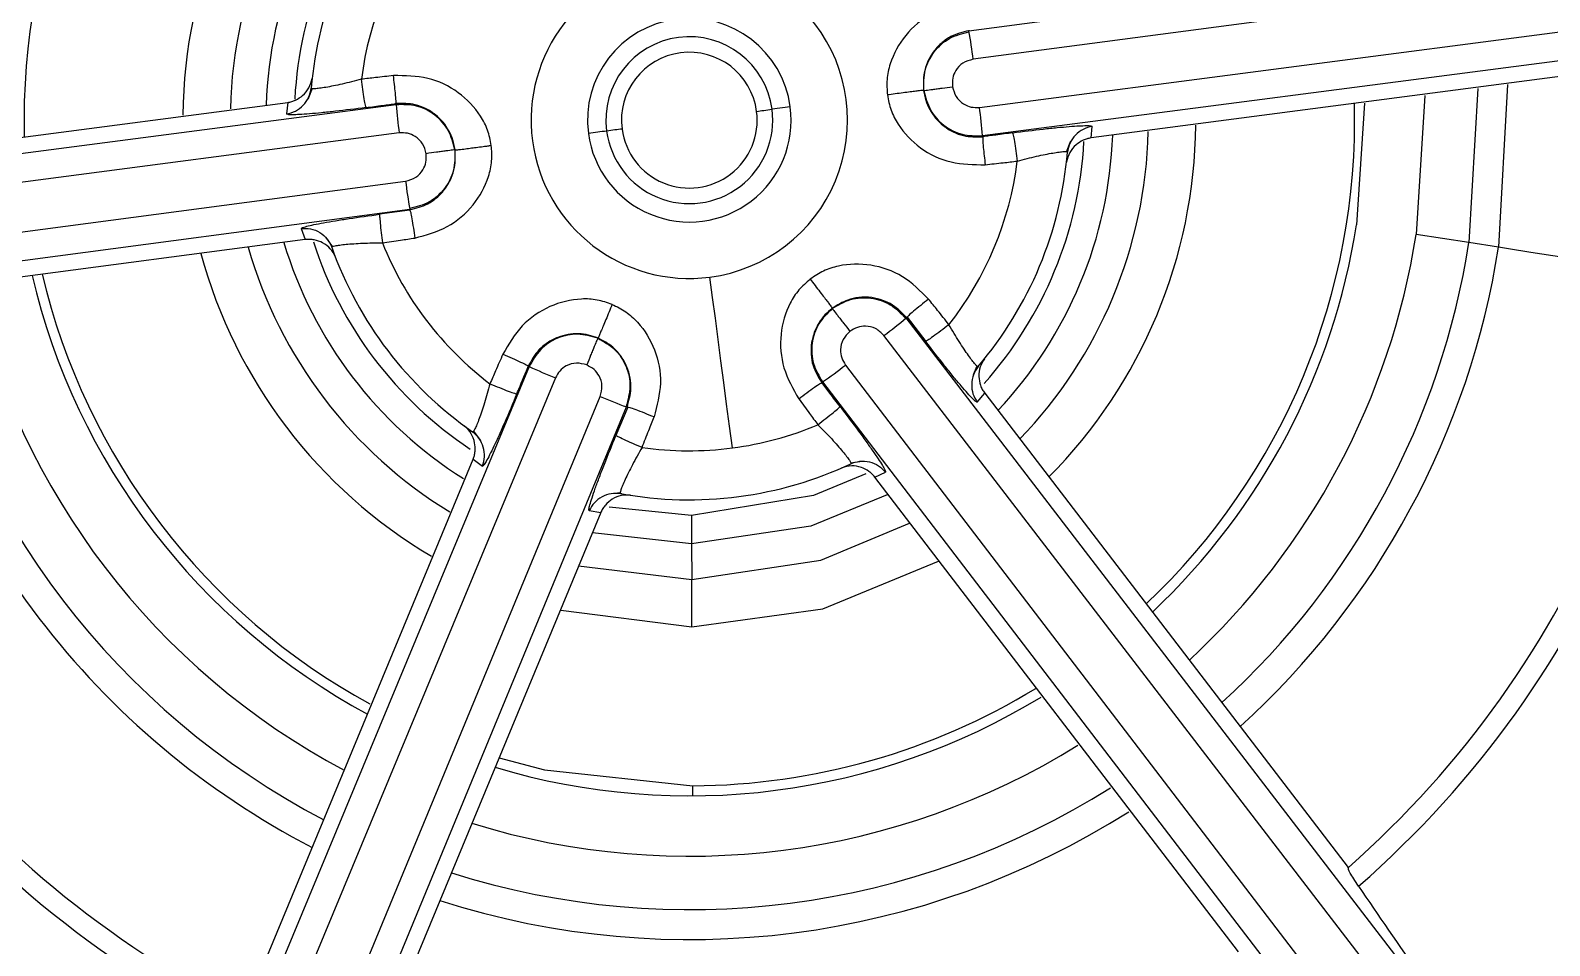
# Model space of a CAD drawing. Extents: x 832 to 912, y 781 to 934.
# Drawn here: x 840.846 to 841.476, y 855.786 to 856.166 of the extents above; entities that cross this region are included whole.
import ezdxf

# ---------------------------------------------------------------- set-up
doc = ezdxf.new("R2010")
doc.units = 0
doc.header["$MEASUREMENT"] = 0
doc.layers.add('1', color=4, linetype='Continuous')

# ---------------------------------------------------------------- blocks, each defined once
blk = doc.blocks.new('2026 SOVEREIGN HL')
at = {"layer": '1', "color": 3, "linetype": 'Continuous', "lineweight": 25}
for p, q in [((9.93238, 59.12717), (9.50612, 59.07082)), ((9.93412, 59.1155), (9.50786, 59.05915)), ((9.51048, 59.03919), (9.93685, 59.09476)), ((9.51181, 59.02747), (9.93818, 59.08304)), ((9.50606, 59.07127), (9.50612, 59.07082)), ((9.80274, 59.05872), (9.55679, 59.0265)), ((9.23361, 59.04701), (9.23179, 59.04248)), ((9.71731, 59.04704), (9.71361, 58.98308)), ((9.72968, 59.04865), (9.72589, 58.98115)), ((9.26842, 59.04029), (8.84205, 58.98472)), ((8.97749, 59.00903), (9.22343, 59.04126)), ((9.22343, 59.04126), (9.22296, 59.03645)), ((9.26842, 59.04029), (9.26836, 59.04074)), ((9.6703, 59.04092), (9.667, 58.9904)), ((9.69525, 59.04417), (9.69172, 58.98652)), ((9.432, 59.03938), (9.42443, 59.03838)), ((9.26975, 59.02857), (8.84338, 58.97299)), ((9.55679, 59.0265), (9.55726, 59.03131)), ((9.51181, 59.02747), (9.51187, 59.02702)), ((9.54662, 59.02075), (9.54844, 59.02528)), ((8.8461, 58.95225), (9.27237, 59.00861)), ((8.84784, 58.94058), (9.27411, 58.99694)), ((9.27417, 58.99649), (9.2616, 58.99484)), ((9.27417, 58.99649), (9.27411, 58.99694)), ((9.23075, 58.98434), (8.98491, 58.95207)), ((9.22906, 58.9889), (9.23075, 58.98434)), ((9.23917, 58.98532), (9.24208, 58.9814)), ((9.71361, 58.98308), (9.69172, 58.98652)), ((9.72589, 58.98115), (9.71361, 58.98308)), ((9.48046, 58.95216), (9.4801, 58.95189)), ((9.48046, 58.95216), (9.48818, 58.94211)), ((9.74204, 58.6109), (9.4801, 58.95189)), ((9.73281, 58.60356), (9.47087, 58.94455)), ((9.32371, 58.93169), (9.15866, 58.53466)), ((9.33453, 58.92699), (9.16947, 58.52995)), ((9.32371, 58.93169), (9.32329, 58.93187)), ((9.45489, 58.9323), (9.71621, 58.59083)), ((9.50796, 58.92838), (9.50956, 58.93194)), ((9.44541, 58.92528), (9.44505, 58.92501)), ((9.44541, 58.92528), (9.70672, 58.58382)), ((9.50959, 58.91689), (9.5127, 58.92063)), ((9.5127, 58.92063), (9.66356, 58.72387)), ((9.1888, 58.52194), (9.35313, 58.91927)), ((9.19977, 58.51761), (9.3641, 58.91495)), ((9.36452, 58.91477), (9.35967, 58.90306)), ((9.36452, 58.91477), (9.3641, 58.91495)), ((9.30049, 58.90491), (9.3035, 58.90107)), ((9.20532, 58.66411), (9.30038, 58.89322)), ((9.30038, 58.89322), (9.30431, 58.89041)), ((9.45699, 58.89177), (9.46182, 58.89246)), ((9.46706, 58.88584), (9.47146, 58.88784)), ((9.61794, 58.68895), (9.46706, 58.88584)), ((9.35767, 58.87907), (9.36156, 58.87946)), ((9.36216, 58.87891), (9.36158, 58.87901)), ((9.35333, 58.87109), (9.25836, 58.64206)), ((9.34854, 58.87191), (9.35333, 58.87109)), ((9.39094, 58.8699), (9.35684, 58.87331)), ((9.391, 58.8581), (9.34988, 58.86277)), ((9.391, 58.8581), (9.39108, 58.84337)), ((9.34416, 58.84899), (9.39108, 58.84337))]:
    blk.add_line(p, q, dxfattribs=at)
at = {"layer": '1', "color": 3, "linetype": 'Continuous', "lineweight": 25, "flags": 128}
for points in [[(9.41804, 59.03754), (9.41874, 59.03764), (9.41947, 59.03773), (9.42023, 59.03783), (9.42102, 59.03793), (9.42183, 59.03804), (9.42268, 59.03815), (9.42354, 59.03827), (9.42443, 59.03838)], [(9.3558, 59.02937), (9.35489, 59.02925), (9.35397, 59.02913), (9.35303, 59.02901), (9.35208, 59.02889), (9.35113, 59.02876), (9.35016, 59.02863), (9.34919, 59.02851), (9.34822, 59.02838)], [(9.36218, 59.03021), (9.36149, 59.03012), (9.36076, 59.03002), (9.36, 59.02992), (9.35921, 59.02982), (9.35839, 59.02971), (9.35755, 59.0296), (9.35668, 59.02949), (9.3558, 59.02937)], [(9.79848, 58.96975), (9.79234, 58.97071), (9.77093, 58.97408), (9.75301, 58.97689), (9.73924, 58.97905), (9.73009, 58.98049), (9.72589, 58.98115)], [(9.40796, 58.89791), (9.40677, 58.90699), (9.40558, 58.91605), (9.4044, 58.92508), (9.40322, 58.93404), (9.40205, 58.94292), (9.4009, 58.95169), (9.39977, 58.96032), (9.39866, 58.96878)], [(9.46331, 58.88714), (9.44158, 58.87818), (9.39094, 58.8699)], [(9.4722, 58.87844), (9.44049, 58.86547), (9.391, 58.8581)], [(9.39108, 58.84337), (9.44471, 58.85136), (9.48145, 58.86669)], [(9.39118, 58.82371), (9.44554, 58.83115), (9.49351, 58.8509)], [(9.39118, 58.82371), (9.39116, 58.82742), (9.39114, 58.831), (9.39112, 58.83432), (9.39111, 58.83726), (9.3911, 58.83971), (9.39109, 58.84159), (9.39108, 58.84282), (9.39108, 58.84337)], [(9.33656, 58.83064), (9.33675, 58.83059), (9.39118, 58.82371)], [(9.31113, 58.76932), (9.33004, 58.7644), (9.39151, 58.75779)], [(9.39153, 58.75361), (9.39153, 58.75401), (9.39151, 58.75779)]]:
    blk.add_lwpolyline(points, dxfattribs=at)
at = {"layer": '1', "color": 3, "linetype": 'Continuous', "lineweight": 25}
for centre, radius, start, end in [((9.39011, 59.03388), 0.99998, 277.47859, 97.47859), ((9.39011, 59.03388), 0.99998, 97.47859, 277.47859), ((9.39011, 59.03388), 0.98947, 281.01135, 101.01135), ((9.39011, 59.03388), 0.99604, 101.01135, 191.01135), ((9.39011, 59.03388), 0.98947, 101.01135, 281.01135), ((9.39011, 59.03388), 0.97195, 281.01135, 101.01135), ((9.39011, 59.03388), 0.97195, 101.01135, 281.01135), ((9.39011, 59.03388), 0.90391, 281.35502, 101.01135), ((9.39011, 59.03388), 0.90391, 101.35502, 281.01135), ((9.39011, 59.03388), 0.85234, 281.35501, 101.01135), ((9.39011, 59.03388), 0.84763, 277.47859, 97.12379), ((9.39011, 59.03388), 0.8484, 97.47859, 200.98674), ((9.39011, 59.03388), 0.84763, 97.47859, 277.12379), ((9.39011, 59.03388), 0.85234, 101.35501, 281.01135), ((9.39011, 59.03388), 0.83242, 277.47859, 97.12378), ((9.39011, 59.03388), 0.8484, 327.37056, 80.98674), ((9.39011, 59.03388), 0.83242, 97.47859, 277.12378), ((9.39011, 59.03388), 0.64079, 97.47859, 187.47859), ((9.39011, 59.03388), 0.27609, 133.37732, 181.41001), ((9.39011, 59.03388), 0.99604, 281.01135, 11.01135), ((9.39011, 59.03388), 0.21017, 135.23747, 179.42687), ((9.39011, 59.03388), 0.19051, 136.04377, 178.56986), ((9.39011, 59.03388), 0.17578, 136.76788, 177.94909), ((9.39011, 59.03388), 0.16398, 138.25242, 176.92929), ((9.39011, 59.03388), 0.15748, 139.55824, 175.1673), ((9.39011, 59.03388), 0.13713, 141.78094, 172.88762), ((9.39011, 59.03388), 0.64079, 277.47859, 7.47859), ((9.39011, 59.03388), 0.06566, 97.47911, 277.47859), ((9.39011, 59.03388), 0.06566, 277.47859, 97.47911), ((9.39011, 59.03388), 0.04225, 7.47859, 187.47859), ((9.39011, 59.03388), 0.51943, 310.01127, 4.87197), ((9.39011, 59.03388), 0.03461, 7.47859, 187.47859), ((9.3151, 59.03639), 0.1941, 6.73536, 10.21796), ((9.39011, 59.03388), 0.02817, 7.47859, 187.47859), ((9.39011, 59.03388), 0.42202, 311.15285, 3.71338), ((9.39011, 59.03388), 0.41338, 311.4197, 3.44905), ((9.45745, 59.05581), 0.18967, 184.69406, 188.25819), ((9.39011, 59.03388), 0.27609, 313.37732, 1.41001), ((9.39011, 59.03388), 0.04225, 187.47859, 7.47859), ((9.39011, 59.03388), 0.03461, 187.47859, 7.47859), ((9.39011, 59.03388), 0.02817, 187.47859, 7.47859), ((9.32314, 59.01199), 0.18931, 4.69067, 8.26158), ((9.38716, 59.02856), 1.552, 180.00584, 359.99421), ((9.39011, 59.03388), 0.19051, 316.04377, 358.56986), ((9.39011, 59.03388), 0.21017, 315.23747, 359.42687), ((9.39011, 59.03388), 0.16398, 318.25242, 356.92929), ((9.39011, 59.03388), 0.17578, 316.76788, 357.94909), ((9.39011, 59.03388), 0.13713, 321.78094, 352.88762), ((9.39011, 59.03388), 0.15748, 319.55824, 355.1673), ((9.46471, 59.03131), 0.19368, 186.73159, 190.22173), ((9.39011, 59.03388), 0.28028, 313.28894, 351.07548), ((9.39011, 59.03388), 0.30531, 312.81115, 351.07548), ((9.39011, 59.03388), 0.21017, 195.23747, 239.38079), ((9.39011, 59.03388), 0.19051, 196.04377, 238.55249), ((9.39011, 59.03388), 0.17578, 196.76788, 237.76347), ((9.39011, 59.03388), 0.16398, 197.92973, 236.29248), ((9.39011, 59.03388), 0.15748, 199.55824, 235.16747), ((9.39011, 59.03388), 0.13713, 201.7801, 232.88739), ((9.39011, 59.03388), 0.32746, 312.44939, 351.07548), ((9.39011, 59.03388), 0.33989, 312.26719, 351.07548), ((9.39011, 59.03388), 0.30531, 192.81115, 242.02508), ((9.39011, 59.03388), 0.28028, 193.28894, 241.53515), ((9.39011, 59.03388), 0.27609, 193.37732, 241.29747), ((9.39011, 59.03388), 0.33989, 192.26719, 242.58333), ((9.39011, 59.03388), 0.32746, 192.44939, 242.39628), ((9.39011, 59.03388), 0.42202, 191.15285, 243.71333), ((9.39011, 59.03388), 0.41338, 191.41557, 243.44219), ((9.39011, 59.03388), 0.64079, 187.47859, 277.47859), ((9.35741, 59.09679), 0.18987, 306.69741, 310.25727), ((9.39011, 59.03388), 0.51943, 190.01127, 244.87209), ((9.40552, 59.10489), 0.19155, 244.71521, 248.24403), ((9.33828, 59.08013), 0.18829, 304.67578, 308.26627), ((9.42822, 59.09365), 0.18986, 246.70183, 250.26253), ((9.39011, 59.03388), 0.13713, 277.47808, 292.88828), ((9.39011, 59.03388), 0.13713, 261.77981, 277.47808), ((9.39011, 59.03388), 0.15748, 277.47859, 295.16747), ((9.39011, 59.03388), 0.15748, 259.56018, 277.47859), ((11.8736, 58.87635), 2.48267, 180.1489, 180.42109), ((9.39011, 59.03388), 0.99604, 191.01135, 281.01135), ((9.39011, 59.03388), 0.65726, 289.48764, 342.50153), ((9.39011, 59.03388), 0.28028, 253.28894, 301.37769), ((9.39011, 59.03388), 0.27609, 270.2906, 301.37057), ((9.39011, 59.03388), 0.65726, 202.8056, 247.79333), ((9.39011, 59.03388), 0.30531, 252.81115, 301.8742), ((9.39011, 59.03388), 0.32746, 252.44939, 302.25037), ((9.39011, 59.03388), 0.33989, 252.26719, 302.43992)]:
    blk.add_arc(centre, radius, start, end, dxfattribs=at)
for points, knots in [([(7.83516, 59.0284), (7.83538, 59.04761), (7.83593, 59.09549), (7.84146, 59.17634), (7.85258, 59.26481), (7.8679, 59.3471), (7.88229, 59.40792), (7.89481, 59.45392), (7.90554, 59.48998), (7.91772, 59.52752), (7.93148, 59.56648), (7.95078, 59.61674), (7.97427, 59.67151), (7.99968, 59.72428), (8.01692, 59.75731), (8.02674, 59.77539), (8.04345, 59.80561), (8.07847, 59.86464), (8.13665, 59.94979), (8.20164, 60.03137), (8.2557, 60.09105), (8.29712, 60.13316), (8.33149, 60.16611), (8.36945, 60.20028), (8.41415, 60.23786), (8.46166, 60.27466), (8.50737, 60.3072), (8.54283, 60.33077), (8.5792, 60.35374), (8.62872, 60.38305), (8.70025, 60.42101), (8.7814, 60.45801), (8.85948, 60.48827), (8.91886, 60.50802), (8.96469, 60.52159), (9.00107, 60.53143), (9.03941, 60.54079), (9.07972, 60.54955), (9.1337, 60.55976), (9.19417, 60.56873), (9.2536, 60.57481), (9.29027, 60.57739), (9.30839, 60.57837), (9.31441, 60.57866), (9.34393, 60.58004), (9.41056, 60.58126), (9.51442, 60.57651), (9.61783, 60.56407), (9.69419, 60.54994), (9.74493, 60.53856), (9.78137, 60.52949), (9.81942, 60.51901), (9.85901, 60.50699), (9.90832, 60.49056), (9.96178, 60.47053), (10.01398, 60.44844), (10.05222, 60.43086), (10.07302, 60.4206), (10.08124, 60.41655)], [0, 0, 0, 0, 0.018254, 0.045505, 0.076959, 0.102938, 0.125005, 0.136333, 0.148247, 0.160748, 0.173835, 0.18751, 0.211902, 0.23045, 0.243151, 0.247309, 0.250004, 0.275964, 0.312497, 0.347924, 0.374993, 0.388976, 0.404055, 0.42023, 0.437502, 0.45955, 0.477317, 0.490805, 0.50001, 0.518199, 0.54547, 0.576932, 0.602893, 0.625008, 0.63638, 0.648316, 0.660817, 0.673881, 0.687511, 0.713025, 0.731945, 0.744269, 0.747958, 0.749184, 0.749998, 0.776046, 0.812472, 0.848712, 0.874939, 0.886229, 0.898124, 0.910624, 0.923729, 0.937441, 0.960009, 0.977962, 0.991294, 1, 1, 1, 1]), ([(9.47608, 58.37902), (9.51862, 58.38708), (9.6037, 58.40321), (9.72222, 58.45838), (9.82823, 58.53386), (9.91733, 58.62904), (9.98619, 58.73965), (10.03213, 58.86159), (10.05341, 58.99015), (10.04919, 59.1204), (10.01965, 59.24732), (9.96591, 59.36603), (9.89005, 59.47199), (9.79498, 59.56108), (9.68433, 59.63003), (9.56244, 59.67559), (9.43369, 59.6983), (9.34733, 59.69193), (9.30415, 59.68874)], [0, 0, 0, 0, 0.062499, 0.1249993, 0.1874993, 0.2500001, 0.3124997, 0.3749993, 0.4374997, 0.4999996, 0.5624997, 0.6249994, 0.6874998, 0.7499997, 0.8124996, 0.8749998, 0.9374996, 1, 1, 1, 1]), ([(9.30415, 59.68874), (9.26161, 59.68067), (9.17653, 59.66455), (9.058, 59.60938), (8.952, 59.5339), (8.8629, 59.43872), (8.79404, 59.32811), (8.74809, 59.20616), (8.72682, 59.0776), (8.73103, 58.94736), (8.76057, 58.82044), (8.81431, 58.70173), (8.89018, 58.59577), (8.98525, 58.50668), (9.0959, 58.43773), (9.21779, 58.39216), (9.34654, 58.36945), (9.4329, 58.37583), (9.47608, 58.37902)], [0, 0, 0, 0, 0.0624992, 0.1249994, 0.1874991, 0.2499998, 0.3124994, 0.3749996, 0.4374995, 0.4999993, 0.5624995, 0.6249997, 0.6875001, 0.7499996, 0.8124995, 0.8749999, 0.9374996, 1, 1, 1, 1]), ([(9.30666, 59.66954), (9.26537, 59.66171), (9.18278, 59.64606), (9.06773, 59.5925), (8.96483, 59.51924), (8.87837, 59.42685), (8.81143, 59.31947), (8.76721, 59.20115), (8.74516, 59.07618), (8.75136, 58.99235), (8.75445, 58.95043)], [0, 0, 0, 0, 0.125, 0.2500002, 0.3749996, 0.4999998, 0.625, 0.7499996, 0.8749993, 1, 1, 1, 1]), ([(9.47356, 58.39822), (9.51485, 58.40604), (9.59744, 58.4217), (9.71249, 58.47525), (9.81539, 58.54852), (9.90185, 58.6409), (9.96879, 58.74828), (10.01302, 58.86661), (10.03506, 58.99158), (10.02887, 59.07541), (10.02577, 59.11732)], [0, 0, 0, 0, 0.124999, 0.249999, 0.374999, 0.499999, 0.625, 0.749999, 0.875, 1, 1, 1, 1]), ([(9.50405, 59.08276), (9.4994, 59.08149), (9.49015, 59.07897), (9.47933, 59.0696), (9.47377, 59.05957), (9.47186, 59.05085), (9.47215, 59.04649), (9.47229, 59.04434)], [0, 0, 0, 0, 0.259986, 0.516604, 0.763684, 0.883067, 1, 1, 1, 1]), ([(9.5061, 59.07097), (9.50353, 59.07035), (9.49948, 59.06937), (9.49479, 59.06609), (9.49141, 59.06256), (9.48891, 59.05827), (9.48709, 59.05274), (9.48724, 59.04869), (9.48733, 59.04624)], [0, 0, 0, 0, 0.224709, 0.354456, 0.495631, 0.654621, 0.791478, 1, 1, 1, 1]), ([(9.48746, 59.04617), (9.48741, 59.04903), (9.48732, 59.05476), (9.49136, 59.06253), (9.49782, 59.06844), (9.50338, 59.06983), (9.50615, 59.07052)], [0, 0, 0, 0, 0.249954, 0.499927, 0.749998, 1, 1, 1, 1]), ([(9.50786, 59.05915), (9.50637, 59.05875), (9.50348, 59.05796), (9.50062, 59.05483), (9.49919, 59.05129), (9.49929, 59.04898), (9.49935, 59.04778)], [0, 0, 0, 0, 0.287967, 0.562196, 0.773762, 1, 1, 1, 1]), ([(9.22296, 59.03645), (9.22425, 59.03677), (9.22684, 59.03743), (9.22999, 59.03997), (9.23239, 59.04323), (9.23293, 59.04584), (9.2332, 59.04715)], [0, 0, 0, 0, 0.2493016, 0.4999525, 0.7507616, 1, 1, 1, 1]), ([(9.22343, 59.04126), (9.22399, 59.04136), (9.22513, 59.04157), (9.22735, 59.04243), (9.23003, 59.04424), (9.23264, 59.04736), (9.23326, 59.04988), (9.23359, 59.05123)], [0, 0, 0, 0, 0.09602, 0.193613, 0.407693, 0.683174, 1, 1, 1, 1]), ([(9.25404, 59.05086), (9.25132, 59.05014), (9.24727, 59.04908), (9.2424, 59.04806), (9.23921, 59.04747), (9.23658, 59.04707), (9.23464, 59.04687), (9.23341, 59.04687), (9.23327, 59.04705), (9.2332, 59.04715)], [0, 0, 0, 0, 0.257572, 0.383997, 0.508809, 0.632294, 0.754958, 0.877303, 1, 1, 1, 1]), ([(9.26732, 59.05236), (9.26484, 59.05208), (9.26041, 59.0516), (9.25598, 59.05108), (9.25404, 59.05086)], [0, 0, 0, 0, 0.55989, 1, 1, 1, 1]), ([(9.25596, 59.03911), (9.25589, 59.03934), (9.25573, 59.0398), (9.25524, 59.04256), (9.25464, 59.04644), (9.25423, 59.04942), (9.25404, 59.05086)], [0, 0, 0, 0, 0.2406733, 0.5000107, 0.7593434, 1, 1, 1, 1]), ([(9.26836, 59.04074), (9.26839, 59.04102), (9.26845, 59.04161), (9.26819, 59.04475), (9.26779, 59.04855), (9.26747, 59.05112), (9.26732, 59.05236)], [0, 0, 0, 0, 0.271046, 0.56223, 0.788961, 1, 1, 1, 1]), ([(9.30794, 59.02341), (9.30751, 59.02554), (9.30666, 59.02983), (9.30256, 59.03777), (9.29458, 59.04603), (9.2817, 59.05227), (9.27213, 59.05233), (9.26732, 59.05236)], [0, 0, 0, 0, 0.117479, 0.236934, 0.483876, 0.740792, 1, 1, 1, 1]), ([(9.48746, 59.04617), (9.48769, 59.0462), (9.48816, 59.04626), (9.49047, 59.04656), (9.49292, 59.04689), (9.49564, 59.04726), (9.49788, 59.04757), (9.49935, 59.04778)], [0, 0, 0, 0, 0.237072, 0.49492, 0.626688, 0.756533, 1, 1, 1, 1]), ([(9.49935, 59.04778), (9.49971, 59.04637), (9.50046, 59.04351), (9.50353, 59.04059), (9.50705, 59.03908), (9.50934, 59.03915), (9.51048, 59.03919)], [0, 0, 0, 0, 0.277368, 0.561282, 0.783095, 1, 1, 1, 1]), ([(9.25596, 59.03911), (9.25828, 59.03942), (9.26241, 59.03997), (9.26654, 59.0405), (9.26836, 59.04074)], [0, 0, 0, 0, 0.560105, 1, 1, 1, 1]), ([(9.2929, 59.02152), (9.29265, 59.02288), (9.29215, 59.02563), (9.28984, 59.0309), (9.286, 59.03555), (9.28086, 59.03879), (9.27535, 59.04089), (9.27107, 59.0408), (9.26836, 59.04074)], [0, 0, 0, 0, 0.117699, 0.238071, 0.492497, 0.637495, 0.770284, 1, 1, 1, 1]), ([(9.29276, 59.02159), (9.29207, 59.02436), (9.29068, 59.02992), (9.28477, 59.03638), (9.27701, 59.04043), (9.27128, 59.04034), (9.26842, 59.04029)], [0, 0, 0, 0, 0.2499528, 0.4999288, 0.7499743, 1, 1, 1, 1]), ([(9.48733, 59.04624), (9.48717, 59.04623), (9.48691, 59.04622), (9.48568, 59.04608), (9.48409, 59.04588), (9.48177, 59.04559), (9.47884, 59.04521), (9.47553, 59.04478), (9.47337, 59.04448), (9.47229, 59.04434)], [0, 0, 0, 0, 0.162208, 0.269134, 0.393778, 0.534342, 0.686834, 0.844628, 1, 1, 1, 1]), ([(9.47229, 59.04434), (9.47271, 59.04221), (9.47357, 59.03791), (9.47767, 59.02998), (9.48565, 59.02173), (9.49852, 59.01548), (9.5081, 59.01543), (9.51291, 59.0154)], [0, 0, 0, 0, 0.117495, 0.236919, 0.483913, 0.740778, 1, 1, 1, 1]), ([(9.48733, 59.04624), (9.48757, 59.04488), (9.48807, 59.04212), (9.49039, 59.03686), (9.49422, 59.03221), (9.49936, 59.02897), (9.50487, 59.02687), (9.50915, 59.02696), (9.51187, 59.02702)], [0, 0, 0, 0, 0.11773, 0.238071, 0.492494, 0.63749, 0.770289, 1, 1, 1, 1]), ([(9.48746, 59.04617), (9.48815, 59.04339), (9.48954, 59.03784), (9.49545, 59.03137), (9.50322, 59.02733), (9.50894, 59.02742), (9.51181, 59.02747)], [0, 0, 0, 0, 0.249977, 0.499945, 0.749983, 1, 1, 1, 1]), ([(9.25596, 59.03911), (9.25162, 59.03856), (9.24513, 59.03774), (9.23741, 59.03693), (9.23238, 59.03648), (9.22823, 59.0362), (9.22523, 59.03609), (9.2233, 59.03616), (9.22307, 59.03635), (9.22296, 59.03645)], [0, 0, 0, 0, 0.25504, 0.381019, 0.506677, 0.630742, 0.755402, 0.876706, 1, 1, 1, 1]), ([(9.28088, 59.01998), (9.28051, 59.02139), (9.27977, 59.02425), (9.27669, 59.02716), (9.27317, 59.02868), (9.27088, 59.0286), (9.26975, 59.02857)], [0, 0, 0, 0, 0.2774277, 0.5613288, 0.7831042, 1, 1, 1, 1]), ([(9.52426, 59.02864), (9.52195, 59.02834), (9.51782, 59.02779), (9.51368, 59.02725), (9.51187, 59.02702)], [0, 0, 0, 0, 0.560099, 1, 1, 1, 1]), ([(9.52426, 59.02864), (9.52861, 59.02919), (9.5351, 59.03002), (9.54281, 59.03082), (9.54784, 59.03127), (9.55199, 59.03156), (9.55499, 59.03166), (9.55692, 59.0316), (9.55715, 59.03141), (9.55726, 59.03131)], [0, 0, 0, 0, 0.255039, 0.38102, 0.506676, 0.630742, 0.755402, 0.876706, 1, 1, 1, 1]), ([(9.52426, 59.02864), (9.52434, 59.02842), (9.5245, 59.02796), (9.52499, 59.0252), (9.52559, 59.02132), (9.52599, 59.01833), (9.52619, 59.0169)], [0, 0, 0, 0, 0.2406733, 0.5000107, 0.7593434, 1, 1, 1, 1]), ([(9.55726, 59.03131), (9.55597, 59.03098), (9.55339, 59.03033), (9.55024, 59.02778), (9.54783, 59.02452), (9.5473, 59.02191), (9.54703, 59.02061)], [0, 0, 0, 0, 0.2493016, 0.4999525, 0.7507616, 1, 1, 1, 1]), ([(9.63594, 57.3891), (9.66016, 57.39309), (9.70858, 57.40108), (9.78045, 57.41713), (9.85158, 57.43614), (9.92177, 57.45835), (9.99092, 57.48364), (10.05886, 57.51198), (10.12547, 57.54331), (10.18175, 57.5729), (10.23403, 57.60278), (10.3022, 57.64465), (10.38811, 57.70469), (10.48064, 57.78035), (10.56538, 57.8599), (10.62727, 57.92669), (10.67161, 57.97963), (10.69779, 58.01252), (10.72312, 58.04607), (10.74759, 58.08025), (10.77119, 58.11504), (10.7939, 58.15042), (10.81003, 58.17699), (10.82346, 58.19992), (10.83732, 58.22425), (10.85425, 58.25557), (10.87171, 58.28979), (10.88785, 58.32309), (10.90527, 58.36137), (10.92363, 58.40475), (10.94071, 58.44874), (10.95599, 58.49165), (10.96913, 58.53175), (10.98123, 58.57211), (10.99229, 58.61268), (11.0023, 58.65346), (11.01127, 58.6944), (11.02469, 58.76394), (11.03685, 58.8507), (11.04352, 58.94247), (11.04503, 58.99614), (11.04521, 59.02031), (11.04523, 59.02636), (11.04522, 59.02788), (11.04522, 59.02827), (11.04522, 59.02836), (11.04522, 59.02839), (11.04522, 59.0284), (11.04522, 59.0284), (11.04522, 59.0284), (11.04522, 59.0284)], [0, 0, 0, 0, 0.031262, 0.062523, 0.093785, 0.125047, 0.156308, 0.187566, 0.21882, 0.250071, 0.26855, 0.295544, 0.351983, 0.401946, 0.447713, 0.49999, 0.517842, 0.535696, 0.553549, 0.571401, 0.589255, 0.607108, 0.624962, 0.628853, 0.640974, 0.660637, 0.674207, 0.689923, 0.707784, 0.72779, 0.749943, 0.767896, 0.785819, 0.803711, 0.821572, 0.839402, 0.857202, 0.874972, 0.929637, 0.968702, 0.992159, 0.998031, 0.999504, 0.999873, 0.999967, 0.999991, 0.999998, 0.999999, 1, 1, 1, 1, 1]), ([(9.29276, 59.02159), (9.29281, 59.01872), (9.2929, 59.013), (9.28887, 59.00523), (9.2824, 58.99932), (9.27685, 58.99793), (9.27407, 58.99723)], [0, 0, 0, 0, 0.249982, 0.499949, 0.749939, 1, 1, 1, 1]), ([(9.27413, 58.99679), (9.27669, 58.9974), (9.28074, 58.99838), (9.28543, 59.00167), (9.28881, 59.00519), (9.29131, 59.00949), (9.29313, 59.01502), (9.29299, 59.01907), (9.2929, 59.02152)], [0, 0, 0, 0, 0.224702, 0.354444, 0.495614, 0.654599, 0.791451, 1, 1, 1, 1]), ([(9.27618, 58.985), (9.28083, 58.98627), (9.29007, 58.98878), (9.30089, 58.99815), (9.30645, 59.00818), (9.30836, 59.0169), (9.30808, 59.02125), (9.30794, 59.02341)], [0, 0, 0, 0, 0.260002, 0.516599, 0.763697, 0.883085, 1, 1, 1, 1]), ([(9.29276, 59.02159), (9.29254, 59.02156), (9.29207, 59.0215), (9.28976, 59.0212), (9.2873, 59.02087), (9.28458, 59.0205), (9.28234, 59.02018), (9.28088, 59.01998)], [0, 0, 0, 0, 0.2370699, 0.4949163, 0.6266833, 0.7565353, 1, 1, 1, 1]), ([(9.2929, 59.02152), (9.29315, 59.02153), (9.29364, 59.02155), (9.29616, 59.02187), (9.29894, 59.02223), (9.30172, 59.0226), (9.30359, 59.02284), (9.3046, 59.02297)], [0, 0, 0, 0, 0.253162, 0.500277, 0.684, 0.828522, 1, 1, 1, 1]), ([(9.3046, 59.02297), (9.30524, 59.02306), (9.30637, 59.02321), (9.30746, 59.02335), (9.30794, 59.02341)], [0, 0, 0, 0, 0.561655, 1, 1, 1, 1]), ([(9.51187, 59.02702), (9.51184, 59.02674), (9.51178, 59.02615), (9.51203, 59.02301), (9.51243, 59.01921), (9.51275, 59.01664), (9.51291, 59.0154)], [0, 0, 0, 0, 0.271032, 0.562244, 0.788907, 1, 1, 1, 1]), ([(9.55679, 59.0265), (9.55623, 59.0264), (9.5551, 59.02619), (9.55287, 59.02533), (9.55019, 59.02352), (9.54758, 59.0204), (9.54696, 59.01788), (9.54663, 59.01653)], [0, 0, 0, 0, 0.096008, 0.193603, 0.407721, 0.683166, 1, 1, 1, 1]), ([(9.27237, 59.00861), (9.27385, 59.00901), (9.27674, 59.0098), (9.2796, 59.01293), (9.28103, 59.01646), (9.28093, 59.01878), (9.28088, 59.01998)], [0, 0, 0, 0, 0.287954, 0.56225, 0.773826, 1, 1, 1, 1]), ([(9.51291, 59.0154), (9.51538, 59.01567), (9.51981, 59.01616), (9.52424, 59.01667), (9.52619, 59.0169)], [0, 0, 0, 0, 0.5599, 1, 1, 1, 1]), ([(9.52619, 59.0169), (9.5289, 59.01761), (9.53295, 59.01868), (9.53783, 59.0197), (9.54102, 59.02029), (9.54364, 59.02069), (9.54558, 59.02089), (9.54682, 59.02088), (9.54696, 59.0207), (9.54703, 59.02061)], [0, 0, 0, 0, 0.257571, 0.383994, 0.508811, 0.632292, 0.754957, 0.877302, 1, 1, 1, 1]), ([(9.27417, 58.99649), (9.27426, 58.99627), (9.27444, 58.99583), (9.27496, 58.99314), (9.27557, 58.98935), (9.27598, 58.98641), (9.27618, 58.985)], [0, 0, 0, 0, 0.2408984, 0.5000033, 0.7590226, 1, 1, 1, 1]), ([(9.22906, 58.9889), (9.22915, 58.98903), (9.22933, 58.98927), (9.23119, 58.98984), (9.23414, 58.99052), (9.23822, 58.99131), (9.24318, 58.99217), (9.2508, 58.99338), (9.25727, 58.99425), (9.2616, 58.99484)], [0, 0, 0, 0, 0.12491, 0.247144, 0.371081, 0.495359, 0.61982, 0.745243, 1, 1, 1, 1]), ([(9.2616, 58.99484), (9.26158, 58.9946), (9.26155, 58.99411), (9.26179, 58.99133), (9.26221, 58.98742), (9.26259, 58.98443), (9.26277, 58.983)], [0, 0, 0, 0, 0.240657, 0.499994, 0.759362, 1, 1, 1, 1]), ([(9.22906, 58.9889), (9.23036, 58.98895), (9.23305, 58.98904), (9.23688, 58.98745), (9.24003, 58.98478), (9.24117, 58.98234), (9.24172, 58.98116)], [0, 0, 0, 0, 0.242652, 0.49994, 0.757367, 1, 1, 1, 1]), ([(9.24315, 58.97729), (9.24257, 58.97842), (9.24145, 58.98061), (9.23829, 58.98299), (9.23518, 58.98419), (9.23263, 58.98449), (9.23137, 58.98439), (9.23075, 58.98434)], [0, 0, 0, 0, 0.28839, 0.562011, 0.789765, 0.894979, 1, 1, 1, 1]), ([(9.26277, 58.983), (9.26527, 58.98336), (9.26974, 58.98402), (9.27421, 58.9847), (9.27618, 58.985)], [0, 0, 0, 0, 0.560109, 1, 1, 1, 1]), ([(9.24172, 58.98116), (9.24177, 58.98126), (9.24186, 58.98147), (9.24306, 58.98179), (9.24498, 58.9821), (9.24762, 58.98239), (9.25085, 58.98265), (9.25581, 58.98294), (9.25997, 58.98298), (9.26277, 58.983)], [0, 0, 0, 0, 0.123025, 0.245693, 0.368561, 0.492178, 0.616937, 0.743237, 1, 1, 1, 1]), ([(9.48941, 58.95965), (9.48599, 58.96304), (9.47919, 58.96979), (9.46566, 58.97448), (9.4542, 58.97427), (9.44569, 58.97157), (9.44206, 58.96914), (9.44026, 58.96794)], [0, 0, 0, 0, 0.260015, 0.516586, 0.763684, 0.88308, 1, 1, 1, 1]), ([(9.44026, 58.96794), (9.43863, 58.96651), (9.43534, 58.96363), (9.43052, 58.9561), (9.42736, 58.94507), (9.42839, 58.93079), (9.43313, 58.92247), (9.43551, 58.9183)], [0, 0, 0, 0, 0.117506, 0.236938, 0.4839, 0.74081, 1, 1, 1, 1]), ([(9.44026, 58.96794), (9.44093, 58.96707), (9.44228, 58.96532), (9.44433, 58.96266), (9.44613, 58.96031), (9.44754, 58.95846), (9.44849, 58.95719), (9.44922, 58.95622), (9.44935, 58.956), (9.44943, 58.95587)], [0, 0, 0, 0, 0.156906, 0.315905, 0.469135, 0.609961, 0.7342, 0.840319, 1, 1, 1, 1]), ([(9.35809, 58.95748), (9.35603, 58.95818), (9.35189, 58.95959), (9.34296, 58.96), (9.33182, 58.95722), (9.31998, 58.94919), (9.31514, 58.94093), (9.31271, 58.93678)], [0, 0, 0, 0, 0.117461, 0.236927, 0.483894, 0.740762, 1, 1, 1, 1]), ([(9.48023, 58.95198), (9.47841, 58.95389), (9.47554, 58.95691), (9.47034, 58.95932), (9.4656, 58.96049), (9.46063, 58.96051), (9.45494, 58.95932), (9.4515, 58.95717), (9.44942, 58.95587)], [0, 0, 0, 0, 0.224676, 0.35438, 0.495643, 0.65459, 0.791431, 1, 1, 1, 1]), ([(9.44943, 58.95572), (9.45189, 58.95719), (9.4568, 58.96013), (9.46555, 58.96052), (9.4739, 58.95788), (9.47788, 58.95376), (9.47987, 58.95171)], [0, 0, 0, 0, 0.249979, 0.499933, 0.749951, 1, 1, 1, 1]), ([(9.48941, 58.95965), (9.48828, 58.95877), (9.48595, 58.95695), (9.48297, 58.95452), (9.4809, 58.95273), (9.48061, 58.95235), (9.48046, 58.95216)], [0, 0, 0, 0, 0.240897, 0.499974, 0.759089, 1, 1, 1, 1]), ([(9.49785, 58.94904), (9.49628, 58.95103), (9.49347, 58.95457), (9.49065, 58.95809), (9.48941, 58.95965)], [0, 0, 0, 0, 0.560142, 1, 1, 1, 1]), ([(9.35809, 58.95748), (9.35766, 58.95644), (9.35679, 58.95434), (9.35548, 58.95118), (9.35434, 58.94842), (9.35345, 58.9463), (9.35285, 58.94488), (9.3524, 58.94384), (9.35228, 58.94363), (9.35221, 58.94351)], [0, 0, 0, 0, 0.161223, 0.323855, 0.479295, 0.620725, 0.743931, 0.847727, 1, 1, 1, 1]), ([(9.35809, 58.95748), (9.36002, 58.95652), (9.36394, 58.95459), (9.37053, 58.94858), (9.37644, 58.93875), (9.37914, 58.92469), (9.3767, 58.91543), (9.37547, 58.91077)], [0, 0, 0, 0, 0.116925, 0.236333, 0.483425, 0.740005, 1, 1, 1, 1]), ([(9.44942, 58.95587), (9.44837, 58.95497), (9.44623, 58.95316), (9.44283, 58.94853), (9.44073, 58.94288), (9.44048, 58.93681), (9.44142, 58.93099), (9.44364, 58.92733), (9.44505, 58.92501)], [0, 0, 0, 0, 0.117697, 0.238051, 0.492491, 0.637504, 0.770293, 1, 1, 1, 1]), ([(9.44943, 58.95572), (9.44737, 58.95373), (9.44325, 58.94975), (9.44061, 58.9414), (9.44099, 58.93265), (9.44393, 58.92774), (9.44541, 58.92528)], [0, 0, 0, 0, 0.2499781, 0.499956, 0.7499973, 1, 1, 1, 1]), ([(9.44943, 58.95572), (9.44957, 58.95553), (9.44986, 58.95516), (9.45127, 58.95331), (9.45278, 58.95135), (9.45446, 58.94918), (9.45586, 58.94739), (9.45677, 58.94623)], [0, 0, 0, 0, 0.2370827, 0.4948846, 0.6266909, 0.7565022, 1, 1, 1, 1]), ([(8.75445, 58.95043), (8.76228, 58.90914), (8.77793, 58.82655), (8.83148, 58.7115), (8.90475, 58.6086), (8.99714, 58.52214), (9.10451, 58.4552), (9.22284, 58.41097), (9.34781, 58.38893), (9.43164, 58.39512), (9.47356, 58.39822)], [0, 0, 0, 0, 0.125, 0.249999, 0.374999, 0.499999, 0.624999, 0.749999, 0.875, 1, 1, 1, 1]), ([(9.45677, 58.94623), (9.45573, 58.94521), (9.45363, 58.94313), (9.45264, 58.93901), (9.45308, 58.93521), (9.45429, 58.93326), (9.45489, 58.9323)], [0, 0, 0, 0, 0.277491, 0.561402, 0.783118, 1, 1, 1, 1]), ([(9.47087, 58.94455), (9.46978, 58.94563), (9.46765, 58.94774), (9.46351, 58.94865), (9.45974, 58.94812), (9.45778, 58.94687), (9.45677, 58.94623)], [0, 0, 0, 0, 0.287981, 0.562213, 0.773868, 1, 1, 1, 1]), ([(9.49785, 58.94904), (9.4967, 58.94816), (9.4943, 58.94634), (9.49113, 58.94402), (9.48883, 58.94242), (9.48839, 58.94221), (9.48818, 58.94211)], [0, 0, 0, 0, 0.240702, 0.499987, 0.759324, 1, 1, 1, 1]), ([(9.50996, 58.93173), (9.50985, 58.93172), (9.50963, 58.93169), (9.50875, 58.93257), (9.50752, 58.93408), (9.50594, 58.93622), (9.50411, 58.93889), (9.50137, 58.94303), (9.49926, 58.94663), (9.49785, 58.94904)], [0, 0, 0, 0, 0.123029, 0.245729, 0.368603, 0.492207, 0.616959, 0.74326, 1, 1, 1, 1]), ([(9.35221, 58.94351), (9.35091, 58.94397), (9.34827, 58.94492), (9.34256, 58.94555), (9.33661, 58.94455), (9.33124, 58.94172), (9.32666, 58.938), (9.3246, 58.93424), (9.32329, 58.93187)], [0, 0, 0, 0, 0.11769, 0.238006, 0.492484, 0.637483, 0.770292, 1, 1, 1, 1]), ([(9.35208, 58.94343), (9.34933, 58.94421), (9.34383, 58.94579), (9.33527, 58.94391), (9.32789, 58.9392), (9.3251, 58.9342), (9.32371, 58.93169)], [0, 0, 0, 0, 0.249948, 0.499972, 0.749942, 1, 1, 1, 1]), ([(9.35208, 58.94342), (9.35199, 58.94321), (9.35181, 58.94278), (9.35092, 58.94063), (9.34997, 58.93834), (9.34894, 58.9358), (9.34809, 58.9337), (9.34753, 58.93233)], [0, 0, 0, 0, 0.237099, 0.494926, 0.626754, 0.756548, 1, 1, 1, 1]), ([(9.35208, 58.94343), (9.35458, 58.94204), (9.35959, 58.93926), (9.3643, 58.93187), (9.36619, 58.92332), (9.36461, 58.91781), (9.36383, 58.91506)], [0, 0, 0, 0, 0.249927, 0.49994, 0.74997, 1, 1, 1, 1]), ([(9.36424, 58.91489), (9.36499, 58.91742), (9.36617, 58.92141), (9.36566, 58.92712), (9.3643, 58.93181), (9.36183, 58.93612), (9.35795, 58.94046), (9.35437, 58.94236), (9.35221, 58.94351)], [0, 0, 0, 0, 0.224675, 0.354426, 0.495648, 0.654594, 0.791464, 1, 1, 1, 1]), ([(9.50959, 58.91689), (9.50944, 58.91691), (9.50914, 58.91694), (9.50771, 58.91827), (9.50565, 58.92049), (9.50293, 58.92362), (9.4997, 58.92748), (9.49484, 58.93349), (9.49085, 58.93865), (9.48818, 58.94211)], [0, 0, 0, 0, 0.124914, 0.2471523, 0.3710773, 0.4953495, 0.6198344, 0.7452412, 1, 1, 1, 1]), ([(9.31271, 58.93678), (9.31171, 58.93449), (9.30992, 58.93041), (9.30815, 58.92632), (9.30737, 58.92452)], [0, 0, 0, 0, 0.559837, 1, 1, 1, 1]), ([(9.31271, 58.93678), (9.31403, 58.93622), (9.31675, 58.93506), (9.32026, 58.93349), (9.32272, 58.9323), (9.32311, 58.93201), (9.32329, 58.93187)], [0, 0, 0, 0, 0.24085, 0.499976, 0.759048, 1, 1, 1, 1]), ([(9.5126, 58.9349), (9.51191, 58.93384), (9.51057, 58.93177), (9.5101, 58.92784), (9.51061, 58.92455), (9.51163, 58.92219), (9.51234, 58.92115), (9.5127, 58.92063)], [0, 0, 0, 0, 0.2884361, 0.5620316, 0.7897796, 0.8950023, 1, 1, 1, 1]), ([(9.3185, 58.92032), (9.31939, 58.92248), (9.32099, 58.92633), (9.32259, 58.93017), (9.32329, 58.93187)], [0, 0, 0, 0, 0.559976, 1, 1, 1, 1]), ([(9.34753, 58.93233), (9.34613, 58.93272), (9.34328, 58.9335), (9.33922, 58.9323), (9.33615, 58.93001), (9.33506, 58.92799), (9.33453, 58.92699)], [0, 0, 0, 0, 0.277478, 0.561335, 0.783116, 1, 1, 1, 1]), ([(9.35313, 58.91927), (9.35352, 58.92076), (9.35428, 58.92366), (9.353, 58.9277), (9.35065, 58.9307), (9.3486, 58.93177), (9.34753, 58.93233)], [0, 0, 0, 0, 0.2879136, 0.562151, 0.7736703, 1, 1, 1, 1]), ([(9.50996, 58.93173), (9.50923, 58.93062), (9.50775, 58.92839), (9.50712, 58.92438), (9.50754, 58.92034), (9.50891, 58.91804), (9.50959, 58.91689)], [0, 0, 0, 0, 0.249236, 0.499977, 0.750721, 1, 1, 1, 1]), ([(9.30737, 58.92452), (9.30663, 58.92181), (9.30553, 58.91778), (9.30397, 58.91305), (9.30289, 58.90999), (9.30193, 58.90751), (9.30113, 58.90574), (9.3005, 58.90466), (9.30028, 58.90463), (9.30016, 58.90462)], [0, 0, 0, 0, 0.257504, 0.383923, 0.508695, 0.632207, 0.754885, 0.877273, 1, 1, 1, 1]), ([(9.30737, 58.92452), (9.30871, 58.92397), (9.3115, 58.92284), (9.31516, 58.92141), (9.31779, 58.92046), (9.31827, 58.92036), (9.3185, 58.92032)], [0, 0, 0, 0, 0.240732, 0.500003, 0.759356, 1, 1, 1, 1]), ([(9.43551, 58.9183), (9.43665, 58.91916), (9.43901, 58.92094), (9.44213, 58.92319), (9.44439, 58.92473), (9.44483, 58.92492), (9.44505, 58.92501)], [0, 0, 0, 0, 0.240961, 0.500063, 0.759118, 1, 1, 1, 1]), ([(9.45265, 58.91508), (9.45123, 58.91693), (9.44869, 58.92024), (9.44616, 58.92355), (9.44505, 58.92501)], [0, 0, 0, 0, 0.55999, 1, 1, 1, 1]), ([(9.3185, 58.92032), (9.31681, 58.91628), (9.31428, 58.91025), (9.31112, 58.90317), (9.30899, 58.89858), (9.30717, 58.89485), (9.30575, 58.8922), (9.30473, 58.89056), (9.30445, 58.89046), (9.30431, 58.89041)], [0, 0, 0, 0, 0.255032, 0.381042, 0.506699, 0.630765, 0.755409, 0.876708, 1, 1, 1, 1]), ([(9.37547, 58.91077), (9.37415, 58.9113), (9.3714, 58.91242), (9.36781, 58.91378), (9.36523, 58.91468), (9.36475, 58.91474), (9.36452, 58.91477)], [0, 0, 0, 0, 0.240962, 0.500043, 0.759064, 1, 1, 1, 1]), ([(9.43551, 58.9183), (9.43698, 58.91629), (9.43962, 58.9127), (9.44228, 58.90912), (9.44345, 58.90754)], [0, 0, 0, 0, 0.5598829, 1, 1, 1, 1]), ([(9.44345, 58.90754), (9.44459, 58.90843), (9.44697, 58.91027), (9.45004, 58.91273), (9.45218, 58.91454), (9.4525, 58.91491), (9.45265, 58.91508)], [0, 0, 0, 0, 0.2406651, 0.5000085, 0.7592985, 1, 1, 1, 1]), ([(9.45265, 58.91508), (9.4553, 58.9116), (9.45926, 58.90639), (9.46382, 58.90011), (9.46672, 58.89598), (9.46904, 58.89253), (9.47064, 58.88998), (9.47154, 58.88828), (9.47149, 58.88798), (9.47146, 58.88784)], [0, 0, 0, 0, 0.255032, 0.381033, 0.506696, 0.630764, 0.755408, 0.876706, 1, 1, 1, 1]), ([(9.37051, 58.89815), (9.37144, 58.90051), (9.37311, 58.90471), (9.37475, 58.90892), (9.37547, 58.91077)], [0, 0, 0, 0, 0.560166, 1, 1, 1, 1]), ([(9.30038, 58.89322), (9.30057, 58.89376), (9.30096, 58.89484), (9.30133, 58.8972), (9.3011, 58.90043), (9.29971, 58.90425), (9.29783, 58.90604), (9.29683, 58.907)], [0, 0, 0, 0, 0.095988, 0.193571, 0.407662, 0.683154, 1, 1, 1, 1]), ([(9.30431, 58.89041), (9.30467, 58.89169), (9.3054, 58.89425), (9.30477, 58.89826), (9.30315, 58.90196), (9.30116, 58.90373), (9.30016, 58.90462)], [0, 0, 0, 0, 0.249203, 0.499982, 0.750741, 1, 1, 1, 1]), ([(9.34854, 58.87191), (9.34847, 58.87205), (9.34835, 58.87233), (9.34879, 58.87423), (9.34968, 58.87712), (9.35103, 58.88105), (9.35277, 58.88577), (9.35553, 58.89298), (9.35801, 58.89902), (9.35967, 58.90306)], [0, 0, 0, 0, 0.124914, 0.247145, 0.371081, 0.49535, 0.619843, 0.745239, 1, 1, 1, 1]), ([(9.37051, 58.89815), (9.36917, 58.89872), (9.3664, 58.89988), (9.3628, 58.90147), (9.36027, 58.90266), (9.35986, 58.90293), (9.35967, 58.90306)], [0, 0, 0, 0, 0.2406936, 0.5000388, 0.7593405, 1, 1, 1, 1]), ([(9.44345, 58.90754), (9.44542, 58.90555), (9.44837, 58.90258), (9.45169, 58.89886), (9.4538, 58.8964), (9.45546, 58.89432), (9.4566, 58.89274), (9.45721, 58.89167), (9.45713, 58.89146), (9.45708, 58.89135)], [0, 0, 0, 0, 0.25757, 0.383984, 0.508739, 0.632235, 0.754925, 0.877308, 1, 1, 1, 1]), ([(9.37051, 58.89815), (9.36912, 58.89572), (9.36704, 58.89209), (9.3648, 58.88766), (9.36341, 58.88473), (9.36235, 58.8823), (9.36167, 58.88048), (9.36136, 58.87928), (9.3615, 58.8791), (9.36158, 58.87901)], [0, 0, 0, 0, 0.25734, 0.383744, 0.508514, 0.632015, 0.754759, 0.877204, 1, 1, 1, 1]), ([(9.46706, 58.88584), (9.46669, 58.88628), (9.46595, 58.88715), (9.46409, 58.88865), (9.46118, 58.89007), (9.45717, 58.89077), (9.45468, 58.89004), (9.45335, 58.88965)], [0, 0, 0, 0, 0.095917, 0.193524, 0.407709, 0.683215, 1, 1, 1, 1]), ([(9.45708, 58.89135), (9.45831, 58.89179), (9.46083, 58.89269), (9.46494, 58.89234), (9.46875, 58.89076), (9.47058, 58.88879), (9.47146, 58.88784)], [0, 0, 0, 0, 0.242599, 0.500006, 0.757292, 1, 1, 1, 1]), ([(9.36158, 58.87901), (9.36025, 58.87908), (9.35758, 58.87923), (9.35381, 58.87777), (9.35052, 58.87539), (9.3492, 58.87307), (9.34854, 58.87191)], [0, 0, 0, 0, 0.249213, 0.499959, 0.750667, 1, 1, 1, 1]), ([(9.36564, 58.87831), (9.36437, 58.87838), (9.36191, 58.8785), (9.35827, 58.87695), (9.35568, 58.87486), (9.35414, 58.8728), (9.3536, 58.87166), (9.35333, 58.87109)], [0, 0, 0, 0, 0.288355, 0.562007, 0.789815, 0.894957, 1, 1, 1, 1]), ([(9.66783, 58.71612), (9.66643, 58.7182), (9.66363, 58.72237), (9.66359, 58.72337), (9.66357, 58.72387)], [0, 0, 0, 0, 0.500013, 1, 1, 1, 1]), ([(9.66783, 58.71612), (9.676, 58.70408), (9.69196, 58.6806), (9.71354, 58.65065), (9.72407, 58.63604)], [0, 0, 0, 0, 0.5122787, 1, 1, 1, 1])]:
    blk.add_open_spline(points, degree=3, knots=knots, dxfattribs=at)

msp = doc.modelspace()

# ---------------------------------------------------------------- block references
at = {"layer": '1'}
msp.add_blockref('2026 SOVEREIGN HL', (831.72924, 797.0948), dxfattribs=at)

doc.saveas('drawing.dxf')
